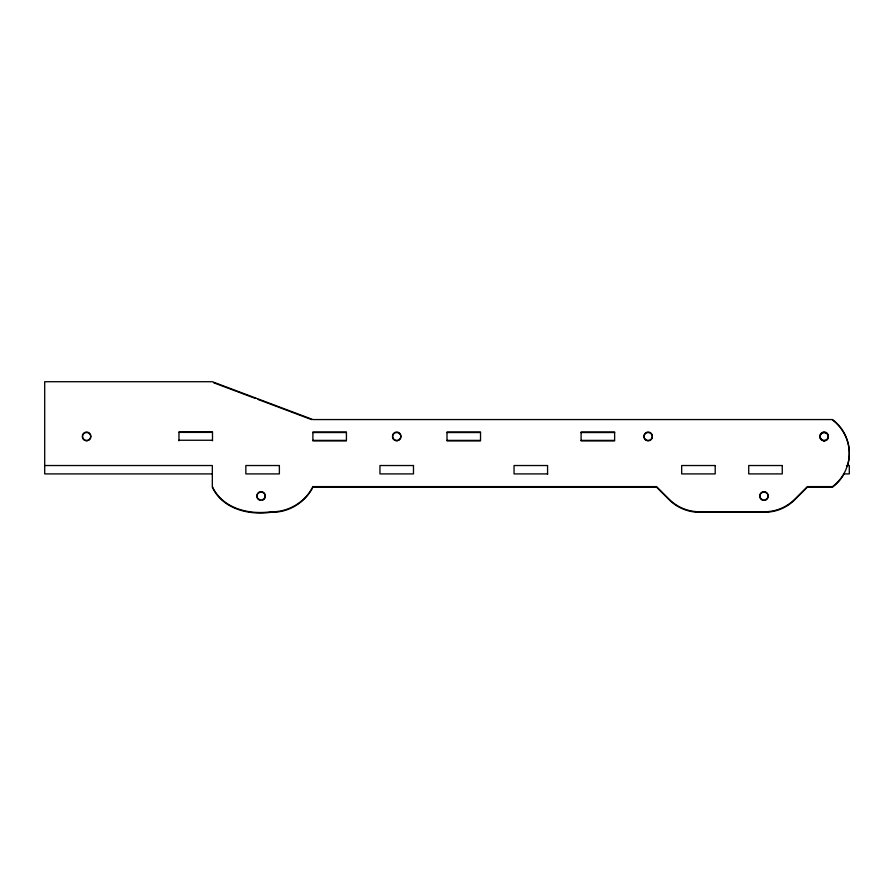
<?xml version="1.0" encoding="UTF-8"?>
<svg xmlns="http://www.w3.org/2000/svg" width="894" height="894" viewBox="0 0 894 894"><rect width="100%" height="100%" fill="white"/><g stroke="black" fill="none" stroke-linecap="round" stroke-linejoin="round"><path stroke-width="1.34" d="M178.968 432.394L212.493 432.394M312.9 432.528L346.425 432.528M447 432.528L480.525 432.528M581.1 432.528L614.625 432.528M178.968 440.25L212.493 440.25M312.9 440.384L346.425 440.384L346.425 432.003L312.9 432.003L312.9 440.91L346.425 440.91M447 440.384L480.525 440.384L480.525 432.003L447 432.003L447 440.91L480.525 440.91M581.1 440.384L614.625 440.384L614.625 432.003L581.1 432.003L581.1 440.91L614.625 440.91M44.7 465.528L212.325 465.528L212.325 486.615C222.494 508.541 248.878 514.899 270.994 511.759C288.281 512.318 305.256 502.137 312.9 486.615L656.531 486.615L669.103 499.187A42.923 42.923 0 0 0 699.454 511.759L764.471 511.759A42.923 42.923 0 0 0 794.822 499.187L807.394 486.615L832.537 486.615A41.906 41.906 0 0 0 832.537 419.565L312.9 419.565L212.325 381.716L44.7 381.716L44.7 473.909L212.325 473.909M846.506 465.528L849.3 465.528L849.3 473.909L843.712 473.909M547.575 473.909L514.05 473.909L514.05 465.528L547.575 465.528L547.575 474.435M213.632 382.733L255.427 398.456M258.042 399.439L311.593 419.599M212.325 487.141C222.494 509.066 248.878 515.425 270.994 512.284C288.281 512.843 305.256 502.651 312.9 487.141L656.531 487.141L669.103 499.712A42.923 42.923 0 0 0 699.454 512.284L764.471 512.284A42.923 42.923 0 0 0 794.822 499.712L807.394 487.141L832.537 487.141A41.906 41.906 0 0 0 844.383 473.317M212.493 440.776L212.493 431.869L178.968 431.869L178.968 440.776M258.131 499.277A4.191 4.191 0 0 1 258.69 492.885A4.191 4.191 0 0 1 264.892 494.55A4.191 4.191 0 0 1 262.177 500.361M260.009 500.361A4.191 4.191 0 0 1 259.003 499.947M840.248 427.6A41.906 41.906 0 0 1 847.311 466.366M832.537 420.091A41.906 41.906 0 0 1 835.052 422.136M835.856 422.851A41.906 41.906 0 0 1 839.567 426.762M646.06 440.34A4.191 4.191 0 0 1 644.943 434.026A4.191 4.191 0 0 1 651.357 434.026A4.191 4.191 0 0 1 650.251 440.34M649.234 440.764A4.191 4.191 0 0 1 647.066 440.764M762.884 500.361A4.191 4.191 0 0 1 760.537 493.913A4.191 4.191 0 0 1 767.398 493.913A4.191 4.191 0 0 1 765.052 500.361M394.623 440.34A4.191 4.191 0 0 1 393.505 434.026A4.191 4.191 0 0 1 399.92 434.026A4.191 4.191 0 0 1 398.813 440.34M397.796 440.764A4.191 4.191 0 0 1 395.629 440.764M84.517 440.34A4.191 4.191 0 0 1 83.399 434.026A4.191 4.191 0 0 1 89.813 434.026A4.191 4.191 0 0 1 88.707 440.34M87.69 440.764A4.191 4.191 0 0 1 85.522 440.764M279.375 465.528L245.85 465.528L245.85 473.909L279.375 473.909L279.375 465.528M413.475 465.528L379.95 465.528L379.95 473.909L413.475 473.909L413.475 465.528M715.2 465.528L681.675 465.528L681.675 473.909L715.2 473.909L715.2 465.528M782.25 465.528L748.725 465.528L748.725 473.909L782.25 473.909L782.25 465.528M84.505 439.826A4.191 4.191 0 0 0 90.797 436.194A4.191 4.191 0 0 0 84.517 432.562A4.191 4.191 0 0 0 84.505 439.826M822.055 439.781A4.191 4.191 0 0 0 828.347 436.149A4.191 4.191 0 0 0 822.055 432.528A4.191 4.191 0 0 0 822.055 439.781M394.612 439.826A4.191 4.191 0 0 0 400.903 436.194A4.191 4.191 0 0 0 394.623 432.562A4.191 4.191 0 0 0 394.612 439.826M646.049 439.826A4.191 4.191 0 0 0 652.341 436.194A4.191 4.191 0 0 0 646.049 432.562A4.191 4.191 0 0 0 646.049 439.826M259.003 499.422A4.191 4.191 0 0 0 265.283 495.79A4.191 4.191 0 0 0 259.003 492.169A4.191 4.191 0 0 0 259.003 499.422M761.878 499.422A4.191 4.191 0 0 0 768.158 495.79A4.191 4.191 0 0 0 761.878 492.169A4.191 4.191 0 0 0 761.878 499.422M820.949 433.981A4.191 4.191 0 0 0 822.055 440.306A4.191 4.191 0 0 1 820.949 433.981A4.191 4.191 0 0 1 827.363 433.981A4.191 4.191 0 0 1 826.257 440.306A4.191 4.191 0 0 0 827.363 433.981A4.191 4.191 0 0 0 820.949 433.981M823.072 440.72A4.191 4.191 0 0 0 825.24 440.72A4.191 4.191 0 0 1 823.072 440.72"/></g></svg>
